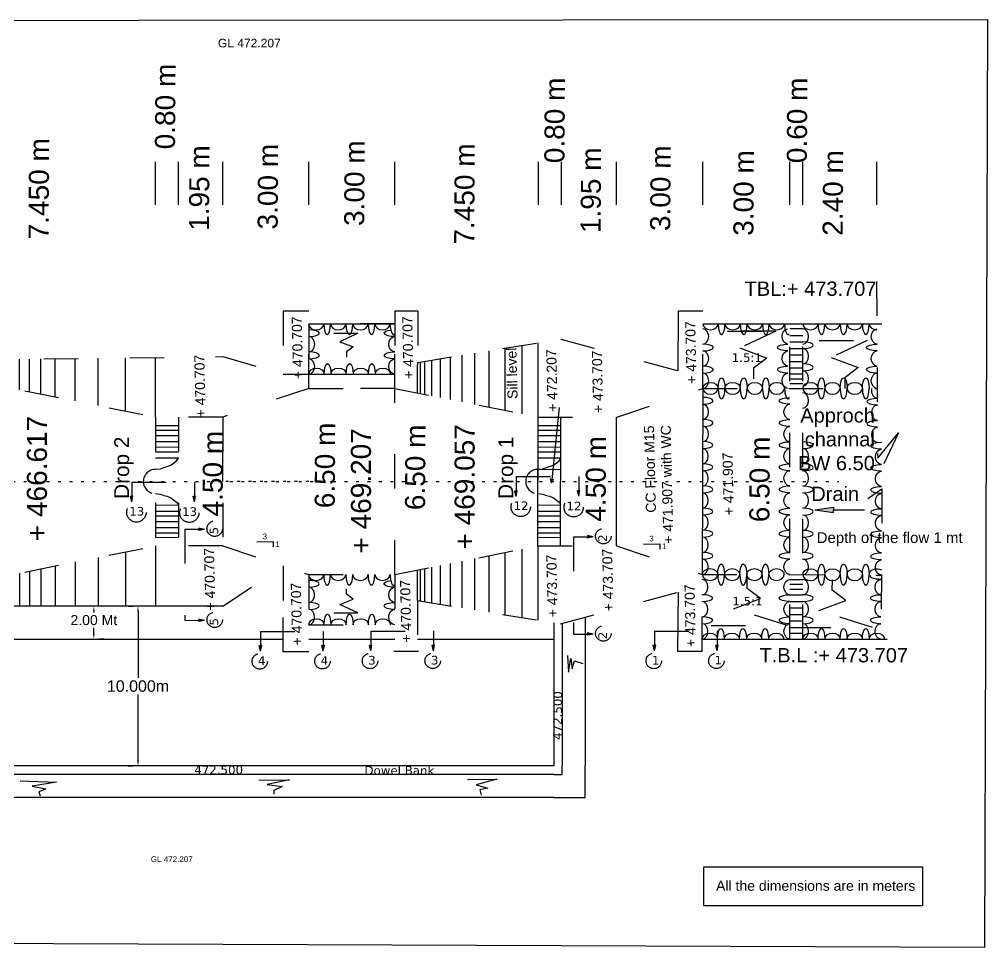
# Model space of a CAD drawing. Header units: inches. Extents: x 132 to 257, y -67 to 80.
# Drawn here: x 197.13 to 230.92, y -26.11 to 6.3 of the extents above; entities that cross this region are included whole.
import ezdxf

# ---------------------------------------------------------------- set-up
doc = ezdxf.new("R2010")
doc.units = ezdxf.units.IN
doc.header["$LTSCALE"] = 0.1
doc.header["$MEASUREMENT"] = 0
doc.linetypes.add('ACAD_ISO03W100', pattern=[30, 12, -18])
doc.linetypes.add('ACAD_ISO07W100', pattern=[3, 0, -3])
doc.styles.get("Standard").update_dxf_attribs({"font": 'arial.ttf'})
doc.dimstyles.get("Standard").update_dxf_attribs({"dimtxt": 0.4, "dimasz": 0.18, "dimexe": 0.18, "dimexo": 0.5, "dimgap": 0.09, "dimtad": 0, "dimtih": 1, "dimtoh": 1, "dimdec": 3, "dimzin": 0, "dimdsep": 46, "dimtxsty": 'Standard', "dimcen": 0.09, "dimadec": 0, "dimazin": 0, "dimtfac": 1, "dimtdec": 3, "dimtofl": 0, "dimtmove": 0, "dimatfit": 3, "dimfxl": 1, "dimtolj": 1, "dimtzin": 0, "dimarcsym": 0})

# ---------------------------------------------------------------- blocks, each defined once
blk = doc.blocks.new('*D46')
at = {"color": 0, "lineweight": -2, "transparency": 16777216}
for p, q in [((200.085, -14.193), (199.905, -14.193)), ((199.725, -14.373), (199.725, -14.407)), ((199.725, -15.155), (199.725, -14.945)), ((200.085, -15.335), (199.905, -15.335))]:
    blk.add_line(p, q, dxfattribs=at)
at = {"color": 0, "transparency": 16777216}
for points in [[(199.695, -14.373), (199.755, -14.373), (199.725, -14.193)], [(199.695, -15.155), (199.755, -15.155), (199.725, -15.335)]]:
    blk.add_solid(points, dxfattribs=at)
at = {"layer": 'Defpoints', "color": 0, "transparency": 16777216}
for p in [(199.585, -14.193), (199.585, -15.335), (199.725, -15.335)]:
    blk.add_point(p, dxfattribs=at)
at = {"color": 0, "transparency": 16777216, "insert": (199.725, -14.676), "char_height": 0.35, "attachment_point": 5}
blk.add_mtext('\\A1;2.00 Mt', dxfattribs=at)
blk = doc.blocks.new('*D61')
at = {"color": 0, "lineweight": -2, "transparency": 16777216}
for p, q in [((200.922, -14.193), (201.087, -14.193)), ((201.267, -14.373), (201.267, -16.686)), ((201.267, -19.587), (201.267, -17.274)), ((200.922, -19.767), (201.087, -19.767))]:
    blk.add_line(p, q, dxfattribs=at)
at = {"color": 0, "transparency": 16777216}
for points in [[(201.237, -14.373), (201.297, -14.373), (201.267, -14.193)], [(201.237, -19.587), (201.297, -19.587), (201.267, -19.767)]]:
    blk.add_solid(points, dxfattribs=at)
at = {"layer": 'Defpoints', "color": 0, "transparency": 16777216}
for p in [(201.422, -14.193), (201.267, -19.767), (201.422, -19.767)]:
    blk.add_point(p, dxfattribs=at)
at = {"color": 0, "transparency": 16777216, "insert": (201.267, -16.98), "char_height": 0.4, "attachment_point": 5}
blk.add_mtext('\\A1;10.000m', dxfattribs=at)

msp = doc.modelspace()

# ---------------------------------------------------------------- hatches: boundary and pattern name
at = {"linetype": 'ACAD_ISO03W100'}
for points in [[(201.0894, -10.3483), (201.0473, -10.3483), (201.0052, -10.3483), (201.0473, -10.547)], [(203.2763, -10.3451), (203.2342, -10.3451), (203.1921, -10.3451), (203.2342, -10.5438)], [(214.5044, -10.1562), (214.4623, -10.1562), (214.4202, -10.1562), (214.4623, -10.3549)], [(216.6913, -10.153), (216.6492, -10.153), (216.6071, -10.153), (216.6492, -10.3517)], [(225.5405, -10.7365), (224.8874, -10.827), (225.5405, -10.9176), (225.5405, -10.827)], [(203.3899, -11.5475), (203.3902, -11.5054), (203.3905, -11.4633), (203.5888, -11.5068)], [(216.9557, -11.8088), (216.956, -11.7667), (216.9563, -11.7246), (217.1547, -11.7681)], [(203.3899, -14.7279), (203.3902, -14.6858), (203.3905, -14.6437), (203.5889, -14.6872)], [(216.9558, -15.206), (216.956, -15.1639), (216.9563, -15.1218), (217.1547, -15.1653)], [(211.6202, -15.5459), (211.5781, -15.5459), (211.536, -15.5459), (211.5781, -15.7446)], [(221.5224, -15.5459), (221.4803, -15.5459), (221.4382, -15.5459), (221.4803, -15.7446)], [(205.5843, -15.562), (205.5422, -15.562), (205.5001, -15.562), (205.5422, -15.7607)], [(207.7712, -15.5588), (207.7291, -15.5588), (207.687, -15.5588), (207.7291, -15.7575)], [(209.4332, -15.5491), (209.3911, -15.5491), (209.349, -15.5491), (209.3911, -15.7477)], [(219.3355, -15.5491), (219.2934, -15.5491), (219.2513, -15.5491), (219.2934, -15.7477)]]:
    msp.add_hatch(color=256, dxfattribs=at).paths.add_polyline_path(points)

# ---------------------------------------------------------------- linework, layer by layer
for p, q in [((201.878, -0.1736), (201.878, 1.3264)), ((202.678, -0.1736), (202.678, 1.3264)), ((204.228, -0.1737), (204.228, 1.3263)), ((207.228, -0.1738), (207.228, 1.3262)), ((210.2285, -0.1739), (210.2286, 1.3261)), ((215.2449, -0.1741), (215.245, 1.3259)), ((216.0489, -0.1741), (216.049, 1.3259)), ((217.9684, -0.1742), (217.9685, 1.3258)), ((220.9807, -0.1743), (220.9807, 1.3257)), ((224.0186, -0.1744), (224.0187, 1.3256)), ((224.4686, -0.1744), (224.4687, 1.3256)), ((227.052, -0.1744), (227.052, 1.3256)), ((220.126, -5.9734), (220.1307, -3.8846)), ((207.228, -4.3346), (210.2283, -4.3346)), ((220.9807, -4.3346), (227.2326, -4.3346)), ((215.2184, -4.9909), (215.2184, -7.5826)), ((213.0277, -7.1445), (213.0277, -5.3508)), ((213.5277, -7.2445), (213.5277, -5.2693)), ((214.0777, -7.3545), (214.0777, -5.1796)), ((214.6777, -7.4745), (214.6777, -5.0817)), ((197.128, -6.6346), (197.128, -5.5657)), ((197.478, -6.7046), (197.478, -5.5613)), ((197.878, -6.7846), (197.878, -5.5563)), ((198.3779, -6.8846), (198.3779, -5.55)), ((199.0779, -7.0246), (199.0779, -5.5412)), ((199.8779, -7.1846), (199.8779, -5.5311)), ((200.8279, -7.3746), (200.8279, -5.5192)), ((201.878, -7.5846), (201.878, -5.506)), ((211.0277, -5.8305), (211.0291, -5.6768)), ((211.1277, -6.7645), (211.1277, -5.6607)), ((211.2777, -6.7945), (211.2777, -5.6362)), ((211.5277, -6.8445), (211.5277, -5.5955)), ((211.8277, -6.9045), (211.8277, -5.5465)), ((212.1777, -6.9745), (212.1777, -5.4895)), ((212.5777, -7.0545), (212.5777, -5.4242)), ((211.0277, -6.7445), (211.0277, -5.8305)), ((206.328, -6.0846), (210.2281, -6.0846)), ((220.9807, -6.5846), (220.9542, -13.0806)), ((215.9717, -7.2465), (215.6988, -9.8824)), ((215.2184, -12.0846), (215.2284, -7.5846)), ((216.0149, -12.0846), (216.0277, -7.5846)), ((217.9684, -12.0846), (217.9684, -7.5846)), ((215.6988, -9.8824), (215.6638, -9.7315)), ((215.6988, -9.8824), (215.771, -9.7425)), ((201.878, -12.0846), (201.878, -14.1928)), ((205.4107, -11.9423), (205.9809, -11.9346)), ((205.9809, -11.9346), (205.9847, -12.1167)), ((215.2184, -12.0846), (215.2184, -14.6763)), ((218.9052, -12.0182), (219.4753, -12.0104)), ((219.4753, -12.0104), (219.4792, -12.1925)), ((199.8779, -12.4846), (199.8779, -14.1928)), ((200.8279, -12.2946), (200.8279, -14.1928)), ((213.5277, -14.4004), (213.5277, -12.4234)), ((214.0777, -14.4902), (214.0777, -12.3132)), ((214.6777, -14.5881), (214.6777, -12.193)), ((198.3779, -12.7846), (198.3779, -14.1928)), ((199.0779, -12.6446), (199.0779, -14.1928)), ((211.5277, -14.0741), (211.5277, -12.824)), ((211.8277, -14.123), (211.8277, -12.7639)), ((212.1777, -14.1801), (212.1777, -12.6938)), ((212.5777, -14.2454), (212.5777, -12.6137)), ((213.0277, -14.3189), (213.0277, -12.5235)), ((197.128, -13.0346), (197.128, -14.1928)), ((197.478, -12.9646), (197.478, -14.1928)), ((197.878, -12.8846), (197.878, -14.1928)), ((211.0277, -13.9925), (211.0277, -12.9242)), ((211.1277, -13.9925), (211.1277, -12.9242)), ((211.2777, -14.0333), (211.2777, -12.8741)), ((220.1042, -15.7698), (220.1275, -13.7009)), ((220.1275, -13.7009), (220.1275, -13.7009)), ((204.228, -14.1928), (194.978, -14.1928)), ((215.7757, -14.7673), (215.7757, -19.7673)), ((216.0757, -14.79), (216.0757, -19.7673)), ((216.8757, -14.5749), (216.8757, -19.7673)), ((195.0507, -15.3346), (206.328, -15.3346)), ((207.228, -15.3346), (210.2265, -15.3346)), ((211.0275, -15.3346), (215.7757, -15.3346)), ((220.9562, -15.3346), (227.4109, -15.3346)), ((216.2537, -15.909), (216.2963, -16.4963)), ((216.2963, -16.4963), (216.373, -16.016)), ((216.373, -16.016), (216.4261, -16.3764)), ((216.4261, -16.3764), (216.4991, -16.1)), ((216.4991, -16.1), (216.7979, -16.1906)), ((215.7757, -19.7673), (191.378, -19.7673)), ((216.0757, -20.0673), (216.0757, -19.7673)), ((216.8757, -20.8673), (216.8757, -19.7673)), ((215.7757, -20.0673), (191.378, -20.0673)), ((205.4879, -20.2594), (206.5543, -20.2464)), ((206.5543, -20.2464), (205.773, -20.4103)), ((212.7675, -20.2391), (213.7889, -20.2229)), ((213.7889, -20.2229), (213.0755, -20.4254)), ((215.7757, -20.0673), (216.0757, -20.0673)), ((197.1508, -20.2881), (198.4242, -20.3339)), ((198.4242, -20.3339), (197.5722, -20.4712)), ((197.5722, -20.4712), (198.0486, -20.5627)), ((198.0486, -20.5627), (197.8104, -20.6726)), ((205.773, -20.4103), (206.2928, -20.4872)), ((206.2928, -20.4872), (206.004, -20.6283)), ((213.0755, -20.4254), (213.4808, -20.5388)), ((213.4808, -20.5388), (213.1971, -20.6036)), ((213.1971, -20.6036), (213.2496, -20.7841)), ((215.7757, -20.8673), (191.378, -20.8673)), ((197.8104, -20.6726), (197.8521, -20.8159)), ((206.004, -20.6283), (206.004, -20.7566)), ((215.7757, -20.8673), (216.8757, -20.8673))]:
    msp.add_line(p, q)
for p, q in [((227.0418, -2.8533), (227.0844, -9.0248)), ((207.228, -3.8846), (206.328, -3.8846)), ((206.328, -3.8846), (206.328, -6.0846)), ((207.228, -6.5846), (207.228, -3.8846)), ((210.2284, -3.8846), (210.228, -6.5846)), ((211.0294, -3.8846), (210.2304, -3.8846)), ((211.0294, -3.8846), (211.0291, -5.6768)), ((220.9807, -3.8846), (220.1307, -3.8846)), ((220.9807, -6.5846), (220.9807, -3.8846)), ((207.228, -6.5846), (207.228, -4.3346)), ((207.228, -4.3346), (207.228, -6.5846)), ((210.228, -4.3346), (207.228, -4.3346)), ((210.228, -6.5846), (210.2284, -4.3346)), ((224.0186, -15.3346), (224.0186, -4.3346)), ((224.4686, -15.3346), (224.4686, -4.3346)), ((223.5275, -4.5846), (221.8532, -4.5846)), ((224.0186, -4.4883), (224.4686, -4.4883)), ((211.0291, -5.6768), (216.0277, -4.8615)), ((216.0277, -4.8615), (220.126, -5.9734)), ((224.0186, -4.7373), (224.4686, -4.7373)), ((224.0186, -4.9642), (224.4686, -4.9642)), ((224.0186, -5.1911), (224.4686, -5.1911)), ((194.978, -5.5928), (204.228, -5.4765)), ((204.228, -5.4765), (206.328, -6.0846)), ((224.0186, -5.4179), (224.4686, -5.4179)), ((224.0186, -5.6448), (224.4686, -5.6448)), ((224.0186, -5.8716), (224.4686, -5.8716)), ((224.0186, -6.0769), (224.4686, -6.0769)), ((194.378, -6.0846), (201.878, -7.5846)), ((224.0186, -6.2497), (224.4686, -6.2497)), ((224.0186, -6.4118), (224.4686, -6.4118)), ((207.228, -6.5846), (204.228, -7.5846)), ((207.228, -6.5846), (210.2284, -6.5846)), ((210.228, -6.5846), (207.228, -6.5846)), ((210.2269, -13.0846), (210.2269, -6.5846)), ((210.2284, -6.5846), (215.2284, -7.5846)), ((217.9784, -7.5846), (220.9807, -6.5846)), ((220.9807, -6.5846), (227.0675, -6.5846)), ((220.9807, -6.5846), (223.4434, -6.5846)), ((224.0186, -6.5846), (224.4686, -6.5846)), ((201.878, -7.5846), (201.878, -12.0846)), ((204.228, -7.5846), (201.878, -7.5846)), ((202.678, -7.5846), (202.678, -12.0846)), ((204.228, -9.8346), (204.228, -7.5846)), ((204.228, -7.5846), (204.228, -12.0846)), ((215.2284, -7.5846), (217.9784, -7.5846)), ((201.8784, -8.0441), (202.6775, -8.0464)), ((201.8789, -7.8834), (202.678, -7.8857)), ((215.2273, -8.0441), (216.0264, -8.0464)), ((215.2278, -7.8834), (216.0269, -7.8857)), ((201.8773, -8.4345), (202.6764, -8.4367)), ((201.8779, -8.2278), (202.677, -8.2301)), ((215.2262, -8.4345), (216.0253, -8.4367)), ((215.2268, -8.2278), (216.0259, -8.2301)), ((227.8086, -8.131), (226.7435, -10.4294)), ((227.0844, -9.0248), (227.8086, -8.131)), ((201.8767, -8.6295), (202.6758, -8.6318)), ((215.2256, -8.6295), (216.0247, -8.6318)), ((201.8756, -9.0112), (202.6747, -9.0135)), ((201.8762, -8.7993), (202.6754, -8.8016)), ((215.2245, -9.0112), (216.0237, -9.0135)), ((215.2251, -8.7993), (216.0243, -8.8016)), ((215.2234, -9.8346), (215.2234, -9.4096)), ((215.2234, -9.4096), (216.0225, -9.4119)), ((214.4623, -9.6648), (216.6492, -9.6616)), ((214.4623, -9.6648), (214.4623, -10.1562)), ((216.6492, -9.6616), (216.6492, -10.153)), ((201.0473, -9.8569), (203.2342, -9.8537)), ((201.0473, -9.8569), (201.0473, -10.3483)), ((203.2342, -9.8537), (203.2342, -10.3451)), ((226.7435, -10.4294), (227.2346, -10.0899)), ((227.2346, -10.0899), (227.1986, -14.9514)), ((201.0052, -10.3483), (201.0473, -10.3483)), ((201.0473, -10.547), (201.0052, -10.3483)), ((201.0473, -10.547), (201.0894, -10.3483)), ((201.0894, -10.3483), (201.0473, -10.3483)), ((203.2342, -10.5438), (203.1921, -10.3451)), ((203.1921, -10.3451), (203.2342, -10.3451)), ((203.2763, -10.3451), (203.2342, -10.3451)), ((203.2342, -10.5438), (203.2763, -10.3451)), ((214.4623, -10.3549), (214.4202, -10.1562)), ((214.4202, -10.1562), (214.4623, -10.1562)), ((214.5044, -10.1562), (214.4623, -10.1562)), ((214.4623, -10.3549), (214.5044, -10.1562)), ((216.6071, -10.153), (216.6492, -10.153)), ((216.6492, -10.3517), (216.6071, -10.153)), ((216.6492, -10.3517), (216.6913, -10.153)), ((216.6913, -10.153), (216.6492, -10.153)), ((201.8756, -10.658), (202.6747, -10.6558)), ((215.2245, -10.658), (216.0237, -10.6558)), ((224.8874, -10.827), (225.5405, -10.7365)), ((225.5405, -10.7365), (225.5405, -10.827)), ((201.8762, -10.8699), (202.6754, -10.8677)), ((201.8767, -11.0398), (202.6758, -11.0375)), ((215.2251, -10.8699), (216.0243, -10.8677)), ((215.2256, -11.0398), (216.0247, -11.0375)), ((224.8874, -10.827), (225.5405, -10.9176)), ((225.5405, -10.827), (226.6206, -10.827)), ((225.5405, -10.9176), (225.5405, -10.827)), ((201.8773, -11.2348), (202.6764, -11.2325)), ((201.8779, -11.4415), (202.677, -11.4392)), ((203.3905, -11.4633), (203.3902, -11.5054)), ((203.5888, -11.5068), (203.3905, -11.4633)), ((215.2262, -11.2348), (216.0253, -11.2325)), ((215.2268, -11.4415), (216.0259, -11.4392)), ((201.8784, -11.6251), (202.6775, -11.6229)), ((201.8789, -11.7858), (202.678, -11.7836)), ((202.8988, -11.5019), (202.8988, -14.6824)), ((202.8988, -11.5019), (203.3902, -11.5054)), ((203.3899, -11.5475), (203.3902, -11.5054)), ((203.5888, -11.5068), (203.3899, -11.5475)), ((215.2273, -11.6251), (216.0264, -11.6229)), ((215.2278, -11.7858), (216.0269, -11.7836)), ((216.4646, -11.7632), (216.956, -11.7667)), ((216.4646, -11.7632), (216.4646, -15.1605)), ((216.9557, -11.8088), (216.956, -11.7667)), ((217.1547, -11.7681), (216.9557, -11.8088)), ((216.9563, -11.7246), (216.956, -11.7667)), ((217.1547, -11.7681), (216.9563, -11.7246)), ((194.378, -13.5846), (201.878, -12.0846)), ((204.228, -12.0846), (201.878, -12.0846)), ((204.228, -12.0846), (207.228, -13.0846)), ((210.2269, -13.0846), (215.2184, -12.0846)), ((215.2184, -12.0846), (217.9684, -12.0846)), ((217.9684, -12.0846), (220.9662, -13.0846)), ((204.228, -14.1928), (206.328, -12.7846)), ((206.328, -12.7846), (206.328, -15.3346)), ((207.228, -13.0846), (210.2269, -13.0846)), ((207.228, -13.0846), (207.228, -15.7846)), ((207.228, -13.0846), (207.228, -15.3346)), ((210.2269, -13.0846), (210.2265, -15.7699)), ((220.9542, -15.7736), (220.9542, -13.0846)), ((220.9662, -13.0846), (224.0186, -13.0846)), ((220.9662, -13.0846), (223.4434, -13.0846)), ((224.0186, -13.0846), (227.2123, -13.1049)), ((224.0186, -13.2575), (224.4686, -13.2575)), ((224.0186, -13.4195), (224.4686, -13.4195)), ((206.328, -15.7846), (206.328, -13.5846)), ((216.0149, -14.8063), (220.1275, -13.7009)), ((224.0186, -13.5924), (224.4686, -13.5924)), ((224.0186, -13.7976), (224.4686, -13.7976)), ((211.0277, -13.9925), (211.0274, -15.7735)), ((211.0277, -13.9925), (216.0149, -14.8063)), ((224.0186, -14.0245), (224.4686, -14.0245)), ((224.0186, -14.2514), (224.4686, -14.2514)), ((224.0186, -14.4782), (224.4686, -14.4782)), ((202.8988, -14.6824), (203.3902, -14.6858)), ((203.3899, -14.7279), (203.3902, -14.6858)), ((203.5889, -14.6872), (203.3899, -14.7279)), ((203.3905, -14.6437), (203.3902, -14.6858)), ((203.5889, -14.6872), (203.3905, -14.6437)), ((207.2265, -14.8346), (210.2254, -14.8346)), ((224.0186, -14.7051), (224.4686, -14.7051)), ((205.5422, -15.0706), (207.7291, -15.0674)), ((205.5422, -15.0706), (205.5422, -15.562)), ((207.7291, -15.0674), (207.7291, -15.5588)), ((209.3911, -15.0576), (211.5781, -15.0545)), ((209.3911, -15.0576), (209.3911, -15.5491)), ((211.5781, -15.0545), (211.5781, -15.5459)), ((216.4646, -15.1605), (216.956, -15.1639)), ((216.9558, -15.206), (216.956, -15.1639)), ((217.1547, -15.1653), (216.9558, -15.206)), ((216.9563, -15.1218), (216.956, -15.1639)), ((217.1547, -15.1653), (216.9563, -15.1218)), ((219.2934, -15.0576), (221.4803, -15.0545)), ((219.2934, -15.0576), (219.2934, -15.5491)), ((221.4803, -15.0545), (221.4803, -15.5459)), ((224.0186, -14.9319), (224.4686, -14.9319)), ((224.0186, -15.1361), (224.4686, -15.1361)), ((207.228, -15.3346), (210.2269, -15.3346)), ((211.536, -15.5459), (211.5781, -15.5459)), ((211.5781, -15.7446), (211.536, -15.5459)), ((211.5781, -15.7446), (211.6202, -15.5459)), ((211.6202, -15.5459), (211.5781, -15.5459)), ((221.4803, -15.7446), (221.4382, -15.5459)), ((221.4382, -15.5459), (221.4803, -15.5459)), ((221.5224, -15.5459), (221.4803, -15.5459)), ((221.4803, -15.7446), (221.5224, -15.5459)), ((205.5001, -15.562), (205.5422, -15.562)), ((205.5422, -15.7607), (205.5001, -15.562)), ((205.5422, -15.7607), (205.5843, -15.562)), ((205.5843, -15.562), (205.5422, -15.562)), ((207.228, -15.7846), (206.328, -15.7846)), ((207.203, -15.7865), (206.353, -15.7827)), ((207.1785, -15.7864), (206.3775, -15.7829)), ((207.7291, -15.7575), (207.687, -15.5588)), ((207.687, -15.5588), (207.7291, -15.5588)), ((207.7712, -15.5588), (207.7291, -15.5588)), ((207.7291, -15.7575), (207.7712, -15.5588)), ((209.3911, -15.7477), (209.349, -15.5491)), ((209.349, -15.5491), (209.3911, -15.5491)), ((209.4332, -15.5491), (209.3911, -15.5491)), ((209.3911, -15.7477), (209.4332, -15.5491)), ((211.052, -15.7736), (210.202, -15.7698)), ((211.0274, -15.7735), (210.2265, -15.7699)), ((219.2513, -15.5491), (219.2934, -15.5491)), ((219.2934, -15.7477), (219.2513, -15.5491)), ((219.2934, -15.7477), (219.3355, -15.5491)), ((219.3355, -15.5491), (219.2934, -15.5491)), ((220.9542, -15.7736), (220.1042, -15.7698))]:
    msp.add_line(p, q, dxfattribs=at)
at = {"linetype": 'ACAD_ISO07W100'}
for p, q in [((168.8771, -9.8346), (225.7228, -9.8346)), ((207.228, -9.8346), (204.228, -9.8346))]:
    msp.add_line(p, q, dxfattribs=at)
msp.add_lwpolyline([(186.4869, 6.2654), (230.9224, 6.3002), (230.8149, -26.1108), (186.4854, -25.9347)])
at = {"linetype": 'ACAD_ISO03W100'}
for points in [[(208.0965, -4.6609), (208.9363, -4.6609), (208.3095, -4.9551), (208.7807, -5.1306), (208.5459, -5.31), (208.5462, -5.4944)], [(221.8479, -4.5846), (223.5275, -4.5846), (222.2738, -5.173), (223.2162, -5.5241), (222.7466, -5.8828), (222.7473, -6.2515)], [(225.0391, -4.9177), (226.7188, -4.9177), (225.4651, -5.5061), (226.4075, -5.8572), (225.9379, -6.2159), (225.9386, -6.5846)], [(201.8754, -9.4096), (202.0484, -9.3893), (202.1738, -9.3486), (202.2833, -9.3175), (202.4152, -9.2633), (202.5092, -9.1983), (202.6158, -9.1135), (202.6747, -9.0135)], [(215.2244, -9.4096), (215.3973, -9.3893), (215.5227, -9.3486), (215.6322, -9.3175), (215.7641, -9.2633), (215.8581, -9.1983), (215.9647, -9.1135), (216.0237, -9.0135)], [(201.8754, -10.2596), (202.0484, -10.28), (202.1738, -10.3206), (202.2833, -10.3518), (202.4152, -10.4059), (202.5092, -10.4709), (202.6158, -10.5558), (202.6747, -10.6558)], [(215.2244, -10.2596), (215.3973, -10.28), (215.5227, -10.3206), (215.6322, -10.3518), (215.7641, -10.4059), (215.8581, -10.4709), (215.9647, -10.5558), (216.0237, -10.6558)], [(221.2671, -14.8647), (223.9311, -14.8647), (222.0522, -14.2763), (222.9946, -13.9252), (222.525, -13.5664), (222.5257, -13.1977)], [(224.2436, -14.9319), (226.9077, -14.9319), (225.0288, -14.3436), (225.9712, -13.9925), (225.5016, -13.6337), (225.5023, -13.265)], [(208.0965, -14.4187), (208.9363, -14.4187), (208.3095, -14.1245), (208.7807, -13.9489), (208.5459, -13.7696), (208.5462, -13.5852)]]:
    msp.add_lwpolyline(points, dxfattribs=at)
msp.add_lwpolyline([(221.0185, -23.2869), (228.6541, -23.2869), (228.6541, -24.6553), (221.0185, -24.6553)], close=True)
for centre, radius in [((214.6259, -10.725), 0.3367), ((216.4725, -10.7357), 0.3367), ((201.2109, -10.9171), 0.3367), ((203.0575, -10.9278), 0.3367), ((203.943, -11.4834), 0.2693), ((217.5088, -11.7447), 0.2693), ((203.943, -14.6639), 0.2693), ((217.5088, -15.142), 0.2693), ((205.5163, -16.1146), 0.2693), ((207.7032, -16.1115), 0.2693), ((209.3653, -16.1017), 0.2693), ((211.5522, -16.0985), 0.2693), ((219.2675, -16.1017), 0.2693), ((221.4544, -16.0985), 0.2693)]:
    msp.add_circle(centre, radius, dxfattribs=at)
for centre in [(201.878, -9.8346), (215.2234, -9.8346)]:
    msp.add_arc(centre, 0.4253, 90, 270, dxfattribs=at)
for centre, major_axis, ratio, start_param, end_param in [((207.4834, -4.3346), (0.2673, 0), 0.768469, 3.1415927, 6.2831853), ((207.8699, -4.3346), (0, -0.3687), 0.323352, 4.712389, 7.8539816), ((208.2565, -4.3346), (0.2673, 0), 0.768469, 3.1415927, 6.2831853), ((208.643, -4.3346), (0, -0.3687), 0.323352, 4.712389, 7.8539816), ((209.0296, -4.3346), (0.2673, 0), 0.768469, 3.1415927, 6.2831853), ((209.4161, -4.3346), (0, -0.3687), 0.323352, 4.712389, 7.8539816), ((209.8027, -4.3346), (0.2673, 0), 0.768469, 3.1415927, 6.2831853), ((210.1892, -4.3346), (0, -0.3687), 0.323352, 4.712389, 6.6139802), ((221.248, -4.3332), (0.2673, 0), 0.768469, 3.1415927, 6.2831853), ((221.6345, -4.3332), (0, -0.3687), 0.323352, 4.712389, 7.8539816), ((222.0211, -4.3332), (0.2673, 0), 0.768469, 3.1415927, 6.2831853), ((222.4076, -4.3332), (0, -0.3687), 0.323352, 4.712389, 7.8539816), ((222.7942, -4.3332), (0.2673, 0), 0.768469, 3.1415927, 6.2831853), ((223.1807, -4.3332), (0, -0.3687), 0.323352, 4.712389, 7.8539816), ((223.5673, -4.3332), (0.2673, 0), 0.768469, 3.1415927, 6.2831853), ((223.9538, -4.3332), (0, -0.3687), 0.323352, 4.712389, 6.6139802), ((224.736, -4.3332), (0.2673, 0), 0.768469, 3.1415927, 6.2831853), ((225.1225, -4.3332), (0, -0.3687), 0.323352, 4.712389, 7.8539816), ((225.5091, -4.3332), (0.2673, 0), 0.768469, 3.1415927, 6.2831853), ((225.8956, -4.3332), (0, -0.3687), 0.323352, 4.712389, 7.8539816), ((226.2822, -4.3332), (0.2673, 0), 0.768469, 3.1415927, 6.2831853), ((226.6687, -4.3332), (0, -0.3687), 0.323352, 4.712389, 7.8539816), ((227.0553, -4.3332), (0.2673, 0), 0.768469, 3.1415927, 4.7053275), ((207.228, -4.6577), (0.3687, 0), 0.323352, 4.712389, 7.8539816), ((220.9807, -4.7711), (0, 0.2673), 0.768469, 3.1415927, 6.2831853), ((224.4686, -4.7711), (0, 0.2673), 0.768469, 3.1415927, 6.2831853), ((207.228, -5.0442), (0, 0.2673), 0.768469, 3.1415927, 6.2831853), ((220.9807, -5.1577), (0.3687, 0), 0.323352, 4.712389, 7.8539816), ((224.4686, -5.0766), (0.3687, 0), 0.323352, 4.712389, 7.8539816), ((207.228, -5.4308), (0.3687, 0), 0.323352, 4.712389, 7.8539816), ((220.9807, -5.5442), (0, 0.2673), 0.768469, 3.1415927, 6.2831853), ((224.4686, -5.4632), (0, 0.2673), 0.768469, 3.1415927, 6.2831853), ((207.228, -5.8173), (0, 0.2673), 0.768469, 3.1415927, 6.2831853), ((224.4686, -5.8497), (0.3687, 0), 0.323352, 4.712389, 7.8539816), ((220.9807, -5.9308), (0.3687, 0), 0.323352, 4.712389, 7.8539816), ((220.9807, -6.3173), (0, 0.2673), 0.768469, 3.1415927, 6.2831853), ((224.4686, -6.2363), (0, 0.2673), 0.768469, 3.1415927, 6.2831853), ((221.248, -6.5832), (0.2673, 0), 0.768469, 3.1415927, 6.2831853), ((221.6345, -6.5832), (0, -0.3687), 0.323352, 4.712389, 7.8539816), ((222.0211, -6.5832), (0.2673, 0), 0.768469, 3.1415927, 6.2831853), ((222.4076, -6.5832), (0, -0.3687), 0.323352, 4.712389, 7.8539816), ((222.7942, -6.5832), (0.2673, 0), 0.768469, 3.1415927, 6.2831853), ((223.1807, -6.5832), (0, -0.3687), 0.323352, 4.712389, 7.8539816), ((223.5673, -6.5832), (0.2673, 0), 0.768469, 3.1415927, 6.2831853), ((223.9538, -6.5832), (0, -0.3687), 0.323352, 4.712389, 6.6139802), ((224.736, -6.5832), (0.2673, 0), 0.768469, 3.1415927, 6.2831853), ((224.4686, -7.0094), (0, 0.2673), 0.768469, 3.1415927, 6.2831853), ((225.1225, -6.5832), (0, -0.3687), 0.323352, 4.712389, 7.8539816), ((225.5091, -6.5832), (0.2673, 0), 0.768469, 3.1415927, 6.2831853), ((225.8956, -6.5832), (0, -0.3687), 0.323352, 4.712389, 7.8539816), ((226.2822, -6.5832), (0.2673, 0), 0.768469, 3.1415927, 6.2831853), ((226.6687, -6.5832), (0, -0.3687), 0.323352, 4.712389, 7.8539816), ((220.9731, -7.0177), (0.3687, 0), 0.323352, 4.712389, 7.8539816), ((220.9731, -7.4042), (0, 0.2673), 0.768469, 3.1415927, 6.2831853), ((220.9731, -7.7908), (0.3687, 0), 0.323352, 4.712389, 7.8539816), ((220.9731, -8.1773), (0, 0.2673), 0.768469, 3.1415927, 6.2831853), ((220.9662, -8.5639), (0.3687, 0), 0.323352, 4.712389, 7.8539816), ((224.4686, -8.5681), (0.3687, 0), 0.323352, 4.712389, 7.8539816), ((220.9662, -8.9504), (0, 0.2673), 0.768469, 3.1415927, 6.2831853), ((224.4686, -8.9547), (0, 0.2673), 0.768469, 3.1415927, 6.2831853), ((220.9662, -9.337), (0.3687, 0), 0.323352, 4.712389, 7.8539816), ((220.9662, -9.7235), (0, 0.2673), 0.768469, 3.1415927, 6.2831853), ((224.4686, -9.3412), (0.3687, 0), 0.323352, 4.712389, 7.8539816), ((224.4686, -9.7278), (0, 0.2673), 0.768469, 3.1415927, 6.2831853), ((220.9662, -10.1101), (0.3687, 0), 0.323352, 4.712389, 7.8539816), ((224.4686, -10.1143), (0.3687, 0), 0.323352, 4.712389, 7.8539816), ((220.9662, -10.4966), (0, 0.2673), 0.768469, 3.1415927, 6.2831853), ((224.4686, -10.5009), (0, 0.2673), 0.768469, 3.1415927, 6.2831853), ((220.9662, -10.8832), (0.3687, 0), 0.323352, 4.712389, 7.8539816), ((224.4686, -10.8874), (0.3687, 0), 0.323352, 4.712389, 7.8539816), ((220.9662, -11.2697), (0, 0.2673), 0.768469, 3.1415927, 6.2831853), ((224.4686, -11.274), (0, 0.2673), 0.768469, 3.1415927, 6.2831853), ((220.9662, -11.6563), (0.3687, 0), 0.323352, 4.712389, 7.8539816), ((220.9662, -12.0428), (0, 0.2673), 0.768469, 3.1415927, 6.2831853), ((224.4686, -11.6605), (0.3687, 0), 0.323352, 4.712389, 7.8539816), ((224.4686, -12.0471), (0, 0.2673), 0.768469, 3.1415927, 6.2831853), ((220.9662, -12.4294), (0.3687, 0), 0.323352, 4.712389, 7.8539816), ((224.4686, -12.4336), (0.3687, 0), 0.323352, 4.712389, 7.8539816), ((220.9662, -12.8159), (0, 0.2673), 0.768469, 3.1415927, 6.2831853), ((224.4686, -12.8202), (0, 0.2673), 0.768469, 3.1415927, 6.2831853), ((207.4819, -13.0846), (0.2673, 0), 0.768469, 3.1415927, 6.2831853), ((207.8684, -13.0846), (0, -0.3687), 0.323352, 4.712389, 7.8539816), ((208.255, -13.0846), (0.2673, 0), 0.768469, 3.1415927, 6.2831853), ((208.6415, -13.0846), (0, -0.3687), 0.323352, 4.712389, 7.8539816), ((209.0281, -13.0846), (0.2673, 0), 0.768469, 3.1415927, 6.2831853), ((209.4146, -13.0846), (0, -0.3687), 0.323352, 4.712389, 7.8539816), ((209.8012, -13.0846), (0.2673, 0), 0.768469, 3.1415927, 6.2831853), ((210.1877, -13.0846), (0, -0.3687), 0.323352, 4.712389, 6.6139802), ((221.2335, -13.0832), (0.2673, 0), 0.768469, 3.1415927, 6.2831853), ((221.62, -13.0832), (0, -0.3687), 0.323352, 4.712389, 7.8539816), ((222.0066, -13.0832), (0.2673, 0), 0.768469, 3.1415927, 6.2831853), ((222.3932, -13.0832), (0, -0.3687), 0.323352, 4.712389, 7.8539816), ((222.7797, -13.0832), (0.2673, 0), 0.768469, 3.1415927, 6.2831853), ((223.1663, -13.0832), (0, -0.3687), 0.323352, 4.712389, 7.8539816), ((223.5528, -13.0832), (0.2673, 0), 0.768469, 3.1415927, 6.2831853), ((224.736, -13.0861), (0.2673, 0), 0.768469, 3.1415927, 6.2831853), ((225.1225, -13.0861), (0, -0.3687), 0.323352, 4.712389, 7.8539816), ((225.5091, -13.0861), (0.2673, 0), 0.768469, 3.1415927, 6.2831853), ((225.8956, -13.0861), (0, -0.3687), 0.323352, 4.712389, 7.8539816), ((226.2822, -13.0861), (0.2673, 0), 0.768469, 3.1415927, 6.2831853), ((226.6687, -13.0861), (0, -0.3687), 0.323352, 4.712389, 7.8539816), ((207.2265, -13.4077), (0.3687, 0), 0.323352, 4.712389, 7.8539816), ((220.9562, -13.5211), (0, 0.2673), 0.768469, 3.1415927, 6.2831853), ((224.4686, -13.5211), (0, 0.2673), 0.768469, 3.1415927, 6.2831853), ((207.2265, -13.7942), (0, 0.2673), 0.768469, 3.1415927, 6.2831853), ((220.9562, -13.9077), (0.3687, 0), 0.323352, 4.712389, 7.8539816), ((224.4686, -13.9077), (0.3687, 0), 0.323352, 4.712389, 7.8539816), ((207.2265, -14.1808), (0.3687, 0), 0.323352, 4.712389, 7.8539816), ((220.9562, -14.2942), (0, 0.2673), 0.768469, 3.1415927, 6.2831853), ((224.4686, -14.2942), (0, 0.2673), 0.768469, 3.1415927, 6.2831853), ((207.2265, -14.5673), (0, 0.2673), 0.768469, 3.1415927, 6.2831853), ((220.9562, -14.6808), (0.3687, 0), 0.323352, 4.712389, 7.8539816), ((220.9562, -15.0673), (0, 0.2673), 0.768469, 3.1415927, 6.2831853), ((224.4686, -14.6808), (0.3687, 0), 0.323352, 4.712389, 7.8539816), ((224.4686, -15.0673), (0, 0.2673), 0.768469, 3.1415927, 6.2831853)]:
    msp.add_ellipse(centre, major_axis=major_axis, ratio=ratio, start_param=start_param, end_param=end_param)
at = {"extrusion": (0, 0, -1)}
for centre, major_axis, ratio, start_param, end_param in [((210.2281, -4.6577), (-0.3687, 0), 0.323352, 4.712389, 7.475349), ((223.9538, -4.7697), (0, 0.2673), 0.768469, 3.1415927, 6.2831853), ((227.0675, -4.7697), (0, 0.2673), 0.768469, 3.1415927, 6.2831853), ((210.2281, -5.0442), (0, 0.2673), 0.768469, 3.1415927, 6.2831853), ((223.9538, -5.1563), (-0.3687, 0), 0.323352, 4.712389, 7.8539816), ((227.0675, -5.1563), (-0.3687, 0), 0.323352, 4.712389, 7.8539816), ((210.2281, -5.4308), (-0.3687, 0), 0.323352, 4.712389, 7.8539816), ((223.9538, -5.5428), (0, 0.2673), 0.768469, 3.1415927, 6.2831853), ((227.0675, -5.5428), (0, 0.2673), 0.768469, 3.1415927, 6.2831853), ((207.8819, -6.0846), (0, 0.3687), 0.323352, 4.712389, 7.8539816), ((208.655, -6.0846), (0, 0.3687), 0.323352, 4.712389, 7.8539816), ((209.4281, -6.0846), (0, 0.3687), 0.323352, 4.712389, 7.8539816), ((210.2281, -5.8173), (0, 0.2673), 0.768469, 3.1415927, 6.2831853), ((207.4953, -6.0846), (0.2673, 0), 0.768469, 3.1415927, 6.2831853), ((208.2684, -6.0846), (0.2673, 0), 0.768469, 3.1415927, 6.2831853), ((209.0415, -6.0846), (0.2673, 0), 0.768469, 3.1415927, 6.2831853), ((209.8146, -6.0846), (0.2673, 0), 0.768469, 3.1415927, 6.2831853), ((223.9538, -5.9294), (-0.3687, 0), 0.323352, 4.712389, 7.8539816), ((223.9538, -6.3159), (0, 0.2673), 0.768469, 3.1415927, 6.2831853), ((227.0675, -5.9294), (-0.3687, 0), 0.323352, 4.712389, 7.8539816), ((227.0675, -6.3159), (0, 0.2673), 0.768469, 3.1415927, 6.2831853), ((221.248, -6.5846), (0.2673, 0), 0.768469, 3.1415927, 6.2831853), ((221.6345, -6.5846), (0, 0.3687), 0.323352, 4.712389, 7.8539816), ((222.0211, -6.5846), (0.2673, 0), 0.768469, 3.1415927, 6.2831853), ((222.4076, -6.5846), (0, 0.3687), 0.323352, 4.712389, 7.8539816), ((222.7942, -6.5846), (0.2673, 0), 0.768469, 3.1415927, 6.2831853), ((223.1807, -6.5846), (0, 0.3687), 0.323352, 4.712389, 7.8539816), ((223.5673, -6.5846), (0.2673, 0), 0.768469, 3.1415927, 6.2831853), ((224.736, -6.5846), (0.2673, 0), 0.768469, 3.1415927, 6.2831853), ((225.1225, -6.5846), (0, 0.3687), 0.323352, 4.712389, 7.8539816), ((225.5091, -6.5846), (0.2673, 0), 0.768469, 3.1415927, 6.2831853), ((225.8956, -6.5846), (0, 0.3687), 0.323352, 4.712389, 7.8539816), ((226.2822, -6.5846), (0.2673, 0), 0.768469, 3.1415927, 6.2831853), ((226.6687, -6.5846), (0, 0.3687), 0.323352, 4.712389, 7.8539816), ((227.0806, -6.6607), (0, 0.2673), 0.768469, 3.1415927, 5.0007696), ((224.0186, -7.019), (-0.3687, 0), 0.323352, 4.712389, 7.8539816), ((227.0806, -7.0472), (-0.3687, 0), 0.323352, 4.712389, 7.8539816), ((224.0186, -7.4056), (0, 0.2673), 0.768469, 3.1415927, 6.2831853), ((227.0806, -7.4338), (0, 0.2673), 0.768469, 3.1415927, 6.2831853), ((224.0186, -7.7921), (-0.3687, 0), 0.323352, 4.712389, 7.8539816), ((227.0806, -7.8203), (-0.3687, 0), 0.323352, 4.712389, 7.8539816), ((224.0186, -8.1787), (0, 0.2673), 0.768469, 3.1415927, 6.2831853), ((227.0806, -8.2069), (0, 0.2673), 0.768469, 3.1415927, 6.2831853), ((224.0186, -8.5653), (-0.3687, 0), 0.323352, 4.712389, 7.8539816), ((224.0186, -8.9518), (0, 0.2673), 0.768469, 3.1415927, 6.2831853), ((227.2123, -8.5856), (-0.3687, 0), 0.323352, 4.712389, 7.8539816), ((227.2123, -8.9721), (0, 0.2673), 0.768469, 3.1415927, 6.2831853), ((224.0186, -9.3384), (-0.3687, 0), 0.323352, 4.712389, 7.8539816), ((224.0186, -9.7249), (0, 0.2673), 0.768469, 3.1415927, 6.2831853), ((227.2123, -9.3587), (-0.3687, 0), 0.323352, 4.712389, 7.8539816), ((227.2123, -9.7452), (0, 0.2673), 0.768469, 3.1415927, 6.2831853), ((224.0186, -10.1115), (-0.3687, 0), 0.323352, 4.712389, 7.8539816), ((227.2123, -10.1318), (-0.3687, 0), 0.323352, 4.712389, 7.8539816), ((224.0186, -10.498), (0, 0.2673), 0.768469, 3.1415927, 6.2831853), ((227.2123, -10.5183), (0, 0.2673), 0.768469, 3.1415927, 6.2831853), ((224.0186, -10.8846), (-0.3687, 0), 0.323352, 4.712389, 7.8539816), ((227.2123, -10.9049), (-0.3687, 0), 0.323352, 4.712389, 7.8539816), ((224.0186, -11.2711), (0, 0.2673), 0.768469, 3.1415927, 6.2831853), ((227.2123, -11.2914), (0, 0.2673), 0.768469, 3.1415927, 6.2831853), ((224.0186, -11.6577), (-0.3687, 0), 0.323352, 4.712389, 7.8539816), ((224.0186, -12.0442), (0, 0.2673), 0.768469, 3.1415927, 6.2831853), ((227.2123, -11.678), (-0.3687, 0), 0.323352, 4.712389, 7.8539816), ((227.2123, -12.0645), (0, 0.2673), 0.768469, 3.1415927, 6.2831853), ((224.0186, -12.4308), (-0.3687, 0), 0.323352, 4.712389, 7.8539816), ((227.2123, -12.4511), (-0.3687, 0), 0.323352, 4.712389, 7.8539816), ((221.62, -13.0832), (0, 0.3687), 0.323352, 4.712389, 7.8539816), ((222.3932, -13.0832), (0, 0.3687), 0.323352, 4.712389, 7.8539816), ((223.1663, -13.0832), (0, 0.3687), 0.323352, 4.712389, 7.8539816), ((224.0186, -12.8173), (0, 0.2673), 0.768469, 3.1415927, 6.2831853), ((225.1225, -13.0861), (0, 0.3687), 0.323352, 4.712389, 7.8539816), ((225.8956, -13.0861), (0, 0.3687), 0.323352, 4.712389, 7.8539816), ((226.6687, -13.0861), (0, 0.3687), 0.323352, 4.712389, 7.8539816), ((227.2123, -12.8376), (0, 0.2673), 0.768469, 3.1415927, 6.2831853), ((221.2335, -13.0832), (0.2673, 0), 0.768469, 3.1415927, 6.2831853), ((222.0066, -13.0832), (0.2673, 0), 0.768469, 3.1415927, 6.2831853), ((222.7797, -13.0832), (0.2673, 0), 0.768469, 3.1415927, 6.2831853), ((223.5528, -13.0832), (0.2673, 0), 0.768469, 3.1415927, 6.2831853), ((224.736, -13.0861), (0.2673, 0), 0.768469, 3.1415927, 6.2831853), ((225.5091, -13.0861), (0.2673, 0), 0.768469, 3.1415927, 6.2831853), ((226.2822, -13.0861), (0.2673, 0), 0.768469, 3.1415927, 6.2831853), ((227.0553, -13.0861), (0.2673, 0), 0.768469, 3.1415927, 5.3463733), ((227.1986, -13.1346), (-0.3687, 0), 0.323352, 4.712389, 6.554602), ((210.2266, -13.4077), (-0.3687, 0), 0.323352, 4.712389, 7.475349), ((224.0186, -13.5211), (0, 0.2673), 0.768469, 3.1415927, 6.2831853), ((227.1986, -13.5211), (0, 0.2673), 0.768469, 3.1415927, 6.2831853), ((210.2266, -13.7942), (0, 0.2673), 0.768469, 3.1415927, 6.2831853), ((224.0186, -13.9077), (-0.3687, 0), 0.323352, 4.712389, 7.8539816), ((227.1986, -13.9077), (-0.3687, 0), 0.323352, 4.712389, 7.8539816), ((210.2266, -14.1808), (-0.3687, 0), 0.323352, 4.712389, 7.8539816), ((224.0186, -14.2942), (0, 0.2673), 0.768469, 3.1415927, 6.2831853), ((227.1986, -14.2942), (0, 0.2673), 0.768469, 3.1415927, 6.2831853), ((207.8803, -14.8346), (0, 0.3687), 0.323352, 4.712389, 7.8539816), ((208.6535, -14.8346), (0, 0.3687), 0.323352, 4.712389, 7.8539816), ((209.4266, -14.8346), (0, 0.3687), 0.323352, 4.712389, 7.8539816), ((210.2266, -14.5673), (0, 0.2673), 0.768469, 3.1415927, 6.2831853), ((207.4938, -14.8346), (0.2673, 0), 0.768469, 3.1415927, 6.2831853), ((208.2669, -14.8346), (0.2673, 0), 0.768469, 3.1415927, 6.2831853), ((209.04, -14.8346), (0.2673, 0), 0.768469, 3.1415927, 6.2831853), ((209.8131, -14.8346), (0.2673, 0), 0.768469, 3.1415927, 6.2831853), ((224.0186, -14.6808), (-0.3687, 0), 0.323352, 4.712389, 7.8539816), ((224.0186, -15.0673), (0, 0.2673), 0.768469, 3.1415927, 6.2831853), ((227.1986, -14.6808), (-0.3687, 0), 0.323352, 4.712389, 7.8539816), ((227.1986, -15.0673), (0, 0.2673), 0.768469, 3.1415927, 6.2831853), ((221.2235, -15.3346), (0.2673, 0), 0.768469, 3.1415927, 6.2831853), ((221.6101, -15.3346), (0, 0.3687), 0.323352, 4.712389, 7.8539816), ((221.9966, -15.3346), (0.2673, 0), 0.768469, 3.1415927, 6.2831853), ((222.3832, -15.3346), (0, 0.3687), 0.323352, 4.712389, 7.8539816), ((222.7697, -15.3346), (0.2673, 0), 0.768469, 3.1415927, 6.2831853), ((223.1563, -15.3346), (0, 0.3687), 0.323352, 4.712389, 7.8539816), ((223.5428, -15.3346), (0.2673, 0), 0.768469, 3.1415927, 6.2831853), ((224.736, -15.3346), (0.2673, 0), 0.768469, 3.1415927, 6.2831853), ((225.1225, -15.3346), (0, 0.3687), 0.323352, 4.712389, 7.8539816), ((225.5091, -15.3346), (0.2673, 0), 0.768469, 3.1415927, 6.2831853), ((225.8956, -15.3346), (0, 0.3687), 0.323352, 4.712389, 7.8539816), ((226.2822, -15.3346), (0.2673, 0), 0.768469, 3.1415927, 6.2831853), ((226.6687, -15.3346), (0, 0.3687), 0.323352, 4.712389, 7.8539816), ((227.0553, -15.3346), (0.2673, 0), 0.768469, 3.1415927, 6.2831853)]:
    msp.add_ellipse(centre, major_axis=major_axis, ratio=ratio, start_param=start_param, end_param=end_param, dxfattribs=at)

# ---------------------------------------------------------------- texts
for height, p in [(0.30066, (204.0547, 5.3218)), (0.2, (201.7155, -23.1245))]:
    msp.add_text('GL 472.207', height=height).set_placement(p)
at = {"attachment_point": 3}
for s, insert, char_height, width, rotation in [('{\\fArial|b0|i0|c0|p34;0.80 m}', (201.8765, 4.754), 0.7, 7.774214, 89.64682), ('{\\fArial|b0|i0|c0|p34;0.80 m}', (215.4676, 4.2698), 0.7, 7.774214, 89.64682), ('{\\fArial|b0|i0|c0|p34;0.60 m}', (223.9293, 4.2698), 0.7, 7.774214, 89.64682), ('{\\fArial|b0|i0|c0|p34;7.450 m}', (197.4667, 2.1546), 0.7, 7.774214, 89.64682), ('{\\fArial|b0|i0|c0|p34;1.95 m}', (203.0631, 1.9069), 0.7, 7.774214, 89.64682), ('{\\fArial|b0|i0|c0|p34;3.00 m}', (205.4594, 1.9558), 0.7, 7.774214, 89.64682), ('{\\fArial|b0|i0|c0|p34;3.00 m}', (208.4798, 2.0779), 0.7, 7.774214, 89.64682), ('{\\fArial|b0|i0|c0|p34;7.450 m}', (212.3217, 1.9706), 0.7, 7.774214, 89.64682), ('{\\fArial|b0|i0|c0|p34;1.95 m}', (216.7326, 1.8297), 0.7, 7.774214, 89.64682), ('{\\fArial|b0|i0|c0|p34;3.00 m}', (219.1601, 1.9009), 0.7, 7.774214, 89.64682), ('{\\fArial|b0|i0|c0|p34;3.00 m}', (222.0644, 1.7347), 0.7, 7.774214, 89.64682), ('{\\fArial|b0|i0|c0|p34;2.40 m}', (225.1806, 1.7347), 0.7, 7.774214, 89.64682), ('{\\fArial|b0|i0|c0|p34;+ 470.707}', (206.6298, -4.0757), 0.35, 6.701919, 91.34193), ('{\\fArial|b0|i0|c0|p34;+ 470.707}', (210.4873, -4.0709), 0.35, 6.701919, 91.34193), ('{\\fArial|b0|i0|c0|p34;+ 473.707}', (220.3654, -4.2438), 0.35, 6.701919, 91.34193), ('{\\fArial|b0|i0|c0|p34;Sill level}', (214.1244, -5.166), 0.35, 6.701919, 91.34193), ('{\\fArial|b0|i0|c0|p34;+ 472.207}', (215.5138, -5.2233), 0.35, 6.701919, 91.34193), ('{\\fArial|b0|i0|c0|p34;+ 473.707}', (217.1074, -5.2661), 0.35, 6.701919, 91.34193), ('{\\fArial|b0|i0|c0|p34;+ 470.707}', (203.2303, -5.4146), 0.35, 6.701919, 91.34193), ('{\\fArial|b0|i0|c0|p34;+ 466.617}', (197.3881, -7.5436), 0.7, 8.948433, 90), ('{\\fArial|b0|i0|c0|p34;6.50 m}', (207.4506, -7.777), 0.7, 7.780913, 89.64682), ('{\\fArial|b0|i0|c0|p34;+ 469.207}', (208.6988, -7.9743), 0.7, 8.948433, 90), ('{\\fArial|b0|i0|c0|p34;6.50 m}', (210.6029, -7.8445), 0.7, 7.780913, 89.64682), ('{\\fArial|b0|i0|c0|p34;+ 469.057}', (212.3163, -7.8326), 0.7, 8.948433, 90), ('{\\fArial|b0|i0|c0|p34;CC Floor M15 \\P+ 471.907 with WC}', (218.9258, -7.8868), 0.35, 6.701919, 91.34193), ('Drop 2', (200.4361, -8.2686), 0.5185, 6.628246, 90), ('{\\fArial|b0|i0|c0|p34;4.50 m}', (203.535, -8.0649), 0.7, 7.475173, 89.64682), ('Drop 1', (213.8437, -8.2686), 0.5185, 6.628246, 90), ('{\\fArial|b0|i0|c0|p34;4.50 m}', (216.9027, -8.2451), 0.7, 7.759182, 89.64682), ('{\\fArial|b0|i0|c0|p34;6.50 m}', (222.6209, -8.2655), 0.7, 7.759182, 89.64682), ('{\\fArial|b0|i0|c0|p34;+ 471.907}', (221.6647, -8.8313), 0.35, 6.701919, 91.34193), ('{\\fArial|b0|i0|c0|p34;+ 470.707}', (203.5692, -12.1587), 0.35, 6.701919, 91.34193), ('{\\fArial|b0|i0|c0|p34;+ 473.707}', (215.5176, -12.3925), 0.35, 6.701919, 91.34193), ('{\\fArial|b0|i0|c0|p34;+ 473.707}', (217.4652, -12.1861), 0.35, 6.701919, 91.34193), ('{\\fArial|b0|i0|c0|p34;+ 470.707}', (206.5974, -13.373), 0.35, 6.701919, 91.34193), ('{\\fArial|b0|i0|c0|p34;+ 470.707}', (210.4125, -13.2771), 0.35, 6.701919, 91.34193), ('{\\fArial|b0|i0|c0|p34;+ 473.707}', (220.3389, -13.4327), 0.35, 6.701919, 91.34193)]:
    msp.add_mtext(s, dxfattribs=dict(at, insert=insert, char_height=char_height, width=width, rotation=rotation))
for s, insert, char_height, width, attachment_point in [('{\\fArial|b0|i0|c0|p34;TBL:+ 473.707}', (227.0418, -2.8533), 0.5, 11.872625, 3), ('{\\fArial|b0|i0|c0|p34;Approch \\Pchannal\\PBW 6.50}', (226.9854, -7.2767), 0.5, 9.014226, 3), ('{\\fArial|b0|i0|c0|p34;Drain}', (226.437, -10.0167), 0.5, 9.014226, 3), ('{\\fArial|b0|i0|c0|p34;3}', (205.6164, -11.6523), 0.2, 0.473014, 1), ('{\\fArial|b0|i0|c0|p34;3}', (219.1109, -11.7281), 0.2, 0.473014, 1), ('{\\fArial|b0|i0|c0|p34;Depth of the flow 1 mt}', (224.9545, -11.6076), 0.375, 8.343345, 1), ('{\\fArial|b0|i0|c0|p34;1}', (206.0592, -11.9219), 0.2, 0.473014, 1), ('{\\fArial|b0|i0|c0|p34;1}', (219.5536, -11.9977), 0.2, 0.473014, 1), ('{\\fArial|b0|i0|c0|p34;T.B.L :+ 473.707}', (228.1435, -15.6501), 0.5, 12.78489, 3), ('  {\\H1.244x;All the dimensions are in meters}', (221.2258, -23.7759), 0.28125, 7.88875, 1)]:
    msp.add_mtext(s, dxfattribs=dict(insert=insert, char_height=char_height, width=width, attachment_point=attachment_point))
at = {"linetype": 'ACAD_ISO03W100', "char_height": 0.3, "attachment_point": 1}
for s, insert, width in [('{\\fVerdana|b0|i0|c0|p34;1.5:1}', (221.9886, -5.359), 2.387267), ('{\\fVerdana|b0|i0|c0|p34;13}', (200.96, -10.7248), 1.06227), ('{\\fVerdana|b0|i0|c0|p34;13}', (202.8066, -10.7355), 1.06227), ('{\\fVerdana|b0|i0|c0|p34;12}', (214.3751, -10.5328), 1.06227), ('{\\fVerdana|b0|i0|c0|p34;12}', (216.2216, -10.5435), 1.06227), ('{\\fVerdana|b0|i0|c0|p34;1.5:1}', (222.0121, -13.8634), 2.387267), ('{\\fVerdana|b0|i0|c0|p34;4}', (205.4549, -15.9385), 1.06227), ('{\\fVerdana|b0|i0|c0|p34;4}', (207.6418, -15.9354), 1.06227), ('{\\fVerdana|b0|i0|c0|p34;3}', (209.3039, -15.9256), 1.06227), ('{\\fVerdana|b0|i0|c0|p34;3}', (211.4908, -15.9224), 1.06227), ('{\\fVerdana|b0|i0|c0|p34;1}', (219.2061, -15.9256), 1.06227), ('{\\fVerdana|b0|i0|c0|p34;1}', (221.393, -15.9224), 1.06227), ('{\\fVerdana|b0|i0|c0|p34;472.500}', (203.2314, -19.7536), 2.387267), ('{\\fVerdana|b0|i0|c0|p34;Dowel Bank}', (209.172, -19.7729), 2.725004)]:
    msp.add_mtext(s, dxfattribs=dict(at, insert=insert, width=width))
at = {"linetype": 'ACAD_ISO03W100', "char_height": 0.3, "attachment_point": 3, "rotation": 89.59709}
for s, insert, width in [('{\\fVerdana|b0|i0|c0|p34;5}', (203.7673, -11.4208), 1.06227), ('{\\fVerdana|b0|i0|c0|p34;2}', (217.3331, -11.6821), 1.06227), ('{\\fVerdana|b0|i0|c0|p34;5}', (203.7674, -14.6012), 1.06227), ('{\\fVerdana|b0|i0|c0|p34;2}', (217.3332, -15.0793), 1.06227), ('{\\fVerdana|b0|i0|c0|p34;472.500}', (215.768, -17.155), 1.830478)]:
    msp.add_mtext(s, dxfattribs=dict(at, insert=insert, width=width))

# ---------------------------------------------------------------- dimensions: what is measured, and where the dimension line sits
dim = msp.add_linear_dim(base=(199.7248, -15.3346), p1=(199.5851, -14.1928), p2=(199.5851, -15.3346), angle=90, text='2.00 Mt', dimstyle='Standard', override={"dimtxt": 0.35})
dim.commit()
dim.dimension.update_dxf_attribs({"geometry": '*D46', "text_midpoint": (199.7248, -14.6762), "dimtype": 160})
dim = msp.add_linear_dim(base=(201.2668, -19.7673), p1=(201.4225, -14.1928), p2=(201.4225, -19.7673), angle=90, text='10.000m', dimstyle='Standard')
dim.commit()
dim.dimension.update_dxf_attribs({"geometry": '*D61', "text_midpoint": (201.2668, -16.9801)})

doc.saveas('drawing.dxf')
